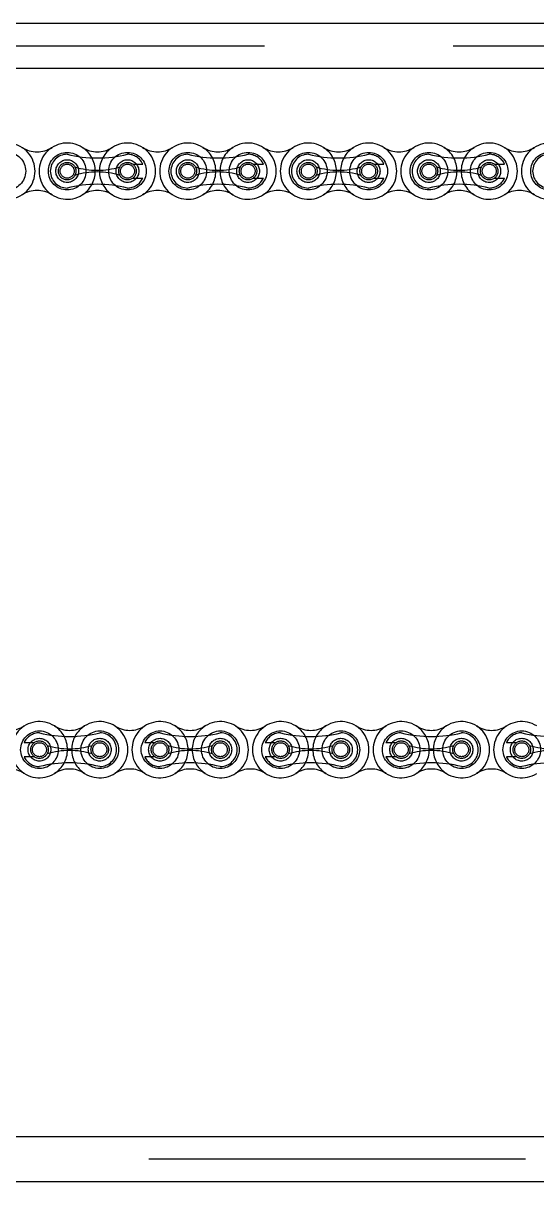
# Model space of a CAD drawing. Header units: metres. Extents: x 0 to 21025, y 0 to 14850.
# Drawn here: x 4715.3 to 4823.5, y 13042.7 to 13286.7 of the extents above; entities that cross this region are included whole.
import ezdxf

# ---------------------------------------------------------------- set-up
doc = ezdxf.new("R2010")
doc.units = ezdxf.units.M
doc.header["$LTSCALE"] = 25
doc.linetypes.add('HIDDEN2', pattern=[4.7625, 3.175, -1.5875])
doc.layers.add('SL4', color=4, linetype='Continuous')
doc.layers.add('ST1', color=7, linetype='HIDDEN2')

msp = doc.modelspace()

# ---------------------------------------------------------------- linework, layer by layer
at = {"layer": 'SL4'}
for p, q in [((4210.539, 13286.681), (5535.514, 13286.681)), ((5535.514, 13277.156), (4210.539, 13277.156)), ((4258.039, 13052.206), (5488.014, 13052.206)), ((5488.014, 13042.681), (4258.039, 13042.681))]:
    msp.add_line(p, q, dxfattribs=at)
at = {"layer": 'ST1'}
for p, q in [((4210.539, 13281.919), (5535.514, 13281.919)), ((5535.514, 13277.156), (4210.539, 13277.156)), ((4738.384, 13256.997), (4740.508, 13256.997)), ((4763.784, 13256.997), (4765.908, 13256.997)), ((4789.184, 13256.997), (4791.308, 13256.997)), ((4814.584, 13256.997), (4816.708, 13256.997)), ((4738.384, 13254.045), (4740.508, 13254.045)), ((4763.784, 13254.045), (4765.908, 13254.045)), ((4789.184, 13254.045), (4791.308, 13254.045)), ((4814.584, 13254.045), (4816.708, 13254.045)), ((4717.622, 13135.162), (4715.498, 13135.162)), ((4743.022, 13135.162), (4740.898, 13135.162)), ((4768.422, 13135.162), (4766.298, 13135.162)), ((4793.822, 13135.162), (4791.698, 13135.162)), ((4819.222, 13135.162), (4817.098, 13135.162)), ((4717.622, 13132.21), (4715.498, 13132.21)), ((4743.022, 13132.21), (4740.898, 13132.21)), ((4768.422, 13132.21), (4766.298, 13132.21)), ((4793.822, 13132.21), (4791.698, 13132.21)), ((4819.222, 13132.21), (4817.098, 13132.21)), ((4210.539, 13052.206), (5535.514, 13052.206)), ((5535.514, 13047.444), (4210.539, 13047.444))]:
    msp.add_line(p, q, dxfattribs=at)
for centre, radius in [((4711.877, 13255.521), 3.96), ((4724.577, 13255.521), 3.96), ((4737.277, 13255.521), 3.96), ((4749.977, 13255.521), 3.96), ((4762.677, 13255.521), 3.96), ((4775.377, 13255.521), 3.96), ((4788.077, 13255.521), 3.96), ((4800.777, 13255.521), 3.96), ((4813.477, 13255.521), 3.96), ((4826.177, 13255.521), 3.96), ((4724.577, 13255.521), 2.399), ((4724.577, 13255.521), 1.845), ((4724.577, 13255.521), 1.476), ((4737.277, 13255.521), 2.398), ((4737.277, 13255.521), 1.845), ((4737.277, 13255.521), 1.476), ((4749.977, 13255.521), 2.398), ((4749.977, 13255.521), 1.845), ((4749.977, 13255.521), 1.476), ((4762.677, 13255.521), 2.398), ((4762.677, 13255.521), 1.845), ((4762.677, 13255.521), 1.476), ((4775.377, 13255.521), 2.398), ((4775.377, 13255.521), 1.845), ((4775.377, 13255.521), 1.476), ((4788.077, 13255.521), 2.398), ((4788.077, 13255.521), 1.845), ((4788.077, 13255.521), 1.476), ((4800.777, 13255.521), 2.398), ((4800.777, 13255.521), 1.845), ((4800.777, 13255.521), 1.476), ((4813.477, 13255.521), 2.398), ((4813.477, 13255.521), 1.845), ((4813.477, 13255.521), 1.476), ((4718.729, 13133.686), 3.96), ((4731.429, 13133.686), 3.96), ((4744.129, 13133.686), 3.96), ((4756.829, 13133.686), 3.96), ((4769.529, 13133.686), 3.96), ((4782.229, 13133.686), 3.96), ((4794.929, 13133.686), 3.96), ((4807.629, 13133.686), 3.96), ((4820.329, 13133.686), 3.96), ((4718.729, 13133.686), 2.398), ((4718.729, 13133.686), 1.845), ((4718.729, 13133.686), 1.476), ((4731.429, 13133.686), 2.399), ((4731.429, 13133.686), 1.845), ((4731.429, 13133.686), 1.476), ((4744.129, 13133.686), 2.398), ((4744.129, 13133.686), 1.845), ((4744.129, 13133.686), 1.476), ((4756.829, 13133.686), 2.398), ((4756.829, 13133.686), 1.845), ((4756.829, 13133.686), 1.476), ((4769.529, 13133.686), 2.399), ((4769.529, 13133.686), 1.845), ((4769.529, 13133.686), 1.476), ((4782.229, 13133.686), 2.398), ((4782.229, 13133.686), 1.845), ((4782.229, 13133.686), 1.476), ((4794.929, 13133.686), 2.398), ((4794.929, 13133.686), 1.845), ((4794.929, 13133.686), 1.476), ((4807.629, 13133.686), 2.399), ((4807.629, 13133.686), 1.845), ((4807.629, 13133.686), 1.476), ((4820.329, 13133.686), 2.399), ((4820.329, 13133.686), 1.845), ((4820.329, 13133.686), 1.476)]:
    msp.add_circle(centre, radius, dxfattribs=at)
for centre, radius, start, end in [((4711.877, 13255.521), 5.92, 237.56669, 122.43331), ((4724.577, 13255.521), 5.92, 57.56669, 302.43331), ((4737.277, 13255.521), 5.92, 237.56669, 122.43331), ((4749.977, 13255.521), 5.92, 57.56669, 302.43331), ((4762.677, 13255.521), 5.92, 237.56669, 122.43331), ((4775.377, 13255.521), 5.92, 57.56669, 302.43331), ((4788.077, 13255.521), 5.92, 237.56669, 122.43331), ((4800.777, 13255.521), 5.92, 57.56669, 302.43331), ((4813.477, 13255.521), 5.92, 237.56669, 122.43331), ((4826.177, 13255.521), 5.92, 57.56669, 302.43331), ((4718.227, 13265.514), 5.92, 237.56669, 302.43331), ((4724.577, 13255.521), 3.552, 90, 270), ((4730.927, 13284.618), 26.322, 256.04015, 283.95985), ((4730.927, 13265.514), 5.92, 237.56669, 302.43331), ((4724.577, 13255.521), 5.92, 302.43324, 57.56676), ((4737.277, 13255.521), 5.92, 122.43324, 237.56676), ((4737.277, 13255.521), 3.552, 24.55336, 90), ((4743.627, 13265.514), 5.92, 237.56669, 302.43331), ((4749.977, 13255.521), 3.552, 90, 270), ((4756.327, 13284.618), 26.322, 256.04015, 283.95985), ((4756.327, 13265.514), 5.92, 237.56669, 302.43331), ((4749.977, 13255.521), 5.92, 302.43324, 57.56676), ((4762.677, 13255.521), 5.92, 122.43324, 237.56676), ((4762.677, 13255.521), 3.552, 24.55336, 90), ((4769.027, 13265.514), 5.92, 237.56669, 302.43331), ((4775.377, 13255.521), 3.552, 90, 270), ((4781.727, 13284.618), 26.322, 256.04015, 283.95985), ((4781.727, 13265.514), 5.92, 237.56669, 302.43331), ((4775.377, 13255.521), 5.92, 302.43324, 57.56676), ((4788.077, 13255.521), 5.92, 122.43324, 237.56676), ((4788.077, 13255.521), 3.552, 24.55336, 90), ((4794.427, 13265.514), 5.92, 237.56669, 302.43331), ((4800.777, 13255.521), 3.552, 90, 270), ((4807.127, 13284.618), 26.322, 256.04015, 283.95985), ((4807.127, 13265.514), 5.92, 237.56669, 302.43331), ((4800.777, 13255.521), 5.92, 302.43324, 57.56676), ((4813.477, 13255.521), 5.92, 122.43324, 237.56676), ((4813.477, 13255.521), 3.552, 24.55336, 90), ((4819.827, 13265.514), 5.92, 237.56669, 302.43331), ((4826.177, 13255.521), 3.552, 90, 270), ((4730.927, 13271.874), 16.175, 252.993, 287.007), ((4730.927, 13239.169), 16.175, 72.993, 107.007), ((4756.327, 13271.874), 16.175, 252.993, 287.007), ((4756.327, 13239.169), 16.175, 72.993, 107.007), ((4781.727, 13271.874), 16.175, 252.993, 287.007), ((4781.727, 13239.169), 16.175, 72.993, 107.007), ((4807.127, 13271.874), 16.175, 252.993, 287.007), ((4807.127, 13239.169), 16.175, 72.993, 107.007), ((4730.927, 13226.424), 26.322, 76.04015, 103.95985), ((4737.277, 13255.521), 3.552, 270, 335.44664), ((4756.327, 13226.424), 26.322, 76.04015, 103.95985), ((4762.677, 13255.521), 3.552, 270, 335.44664), ((4781.727, 13226.424), 26.322, 76.04015, 103.95985), ((4788.077, 13255.521), 3.552, 270, 335.44664), ((4807.127, 13226.424), 26.322, 76.04015, 103.95985), ((4813.477, 13255.521), 3.552, 270, 335.44664), ((4718.227, 13245.528), 5.92, 57.56669, 122.43331), ((4730.927, 13245.528), 5.92, 57.56669, 122.43331), ((4743.627, 13245.528), 5.92, 57.56669, 122.43331), ((4756.327, 13245.528), 5.92, 57.56669, 122.43331), ((4769.027, 13245.528), 5.92, 57.56669, 122.43331), ((4781.727, 13245.528), 5.92, 57.56669, 122.43331), ((4794.427, 13245.528), 5.92, 57.56669, 122.43331), ((4807.127, 13245.528), 5.92, 57.56669, 122.43331), ((4819.827, 13245.528), 5.92, 57.56669, 122.43331), ((4718.729, 13133.686), 5.92, 57.56669, 302.43331), ((4731.429, 13133.686), 5.92, 237.56669, 122.43331), ((4744.129, 13133.686), 5.92, 57.56669, 302.43331), ((4756.829, 13133.686), 5.92, 237.56669, 122.43331), ((4769.529, 13133.686), 5.92, 57.56669, 302.43331), ((4782.229, 13133.686), 5.92, 237.56669, 122.43331), ((4794.929, 13133.686), 5.92, 57.56669, 302.43331), ((4807.629, 13133.686), 5.92, 237.56669, 122.43331), ((4820.329, 13133.686), 5.92, 57.56669, 302.43331), ((4712.379, 13143.679), 5.92, 237.56669, 302.43331), ((4718.729, 13133.686), 3.552, 90, 155.44664), ((4725.079, 13162.783), 26.322, 256.04015, 283.95985), ((4725.079, 13143.679), 5.92, 237.56669, 302.43331), ((4718.729, 13133.686), 5.92, 302.43324, 57.56676), ((4731.429, 13133.686), 5.92, 122.43324, 237.56676), ((4731.429, 13133.686), 3.552, 270, 90), ((4737.779, 13143.679), 5.92, 237.56669, 302.43331), ((4744.129, 13133.686), 3.552, 90, 155.44664), ((4750.479, 13162.783), 26.322, 256.04015, 283.95985), ((4750.479, 13143.679), 5.92, 237.56669, 302.43331), ((4744.129, 13133.686), 5.92, 302.43324, 57.56676), ((4756.829, 13133.686), 5.92, 122.43324, 237.56676), ((4756.829, 13133.686), 3.552, 270, 90), ((4763.179, 13143.679), 5.92, 237.56669, 302.43331), ((4769.529, 13133.686), 3.552, 90, 155.44664), ((4775.879, 13162.783), 26.322, 256.04015, 283.95985), ((4775.879, 13143.679), 5.92, 237.56669, 302.43331), ((4769.529, 13133.686), 5.92, 302.43324, 57.56676), ((4782.229, 13133.686), 5.92, 122.43324, 237.56676), ((4782.229, 13133.686), 3.552, 270, 90), ((4788.579, 13143.679), 5.92, 237.56669, 302.43331), ((4794.929, 13133.686), 3.552, 90, 155.44664), ((4801.279, 13162.783), 26.322, 256.04015, 283.95985), ((4801.279, 13143.679), 5.92, 237.56669, 302.43331), ((4794.929, 13133.686), 5.92, 302.43324, 57.56676), ((4807.629, 13133.686), 5.92, 122.43324, 237.56676), ((4807.629, 13133.686), 3.552, 270, 90), ((4813.979, 13143.679), 5.92, 237.56669, 302.43331), ((4820.329, 13133.686), 3.552, 90, 155.44664), ((4826.679, 13162.783), 26.322, 256.04015, 283.95985), ((4725.079, 13150.039), 16.175, 252.993, 287.007), ((4750.479, 13150.039), 16.175, 252.993, 287.007), ((4775.879, 13150.039), 16.175, 252.993, 287.007), ((4801.279, 13150.039), 16.175, 252.993, 287.007), ((4826.679, 13150.039), 16.175, 252.993, 287.007), ((4718.729, 13133.686), 3.552, 204.55336, 270), ((4725.079, 13117.334), 16.175, 72.993, 107.007), ((4744.129, 13133.686), 3.552, 204.55336, 270), ((4750.479, 13117.334), 16.175, 72.993, 107.007), ((4769.529, 13133.686), 3.552, 204.55336, 270), ((4775.879, 13117.334), 16.175, 72.993, 107.007), ((4794.929, 13133.686), 3.552, 204.55336, 270), ((4801.279, 13117.334), 16.175, 72.993, 107.007), ((4820.329, 13133.686), 3.552, 204.55336, 270), ((4826.679, 13117.334), 16.175, 72.993, 107.007), ((4725.079, 13104.589), 26.322, 76.04015, 103.95985), ((4750.479, 13104.589), 26.322, 76.04015, 103.95985), ((4775.879, 13104.589), 26.322, 76.04015, 103.95985), ((4801.279, 13104.589), 26.322, 76.04015, 103.95985), ((4826.679, 13104.589), 26.322, 76.04015, 103.95985), ((4712.379, 13123.693), 5.92, 57.56669, 122.43331), ((4725.079, 13123.693), 5.92, 57.56669, 122.43331), ((4737.779, 13123.693), 5.92, 57.56669, 122.43331), ((4750.479, 13123.693), 5.92, 57.56669, 122.43331), ((4763.179, 13123.693), 5.92, 57.56669, 122.43331), ((4775.879, 13123.693), 5.92, 57.56669, 122.43331), ((4788.579, 13123.693), 5.92, 57.56669, 122.43331), ((4801.279, 13123.693), 5.92, 57.56669, 122.43331), ((4813.979, 13123.693), 5.92, 57.56669, 122.43331)]:
    msp.add_arc(centre, radius, start, end, dxfattribs=at)

doc.saveas('drawing.dxf')
